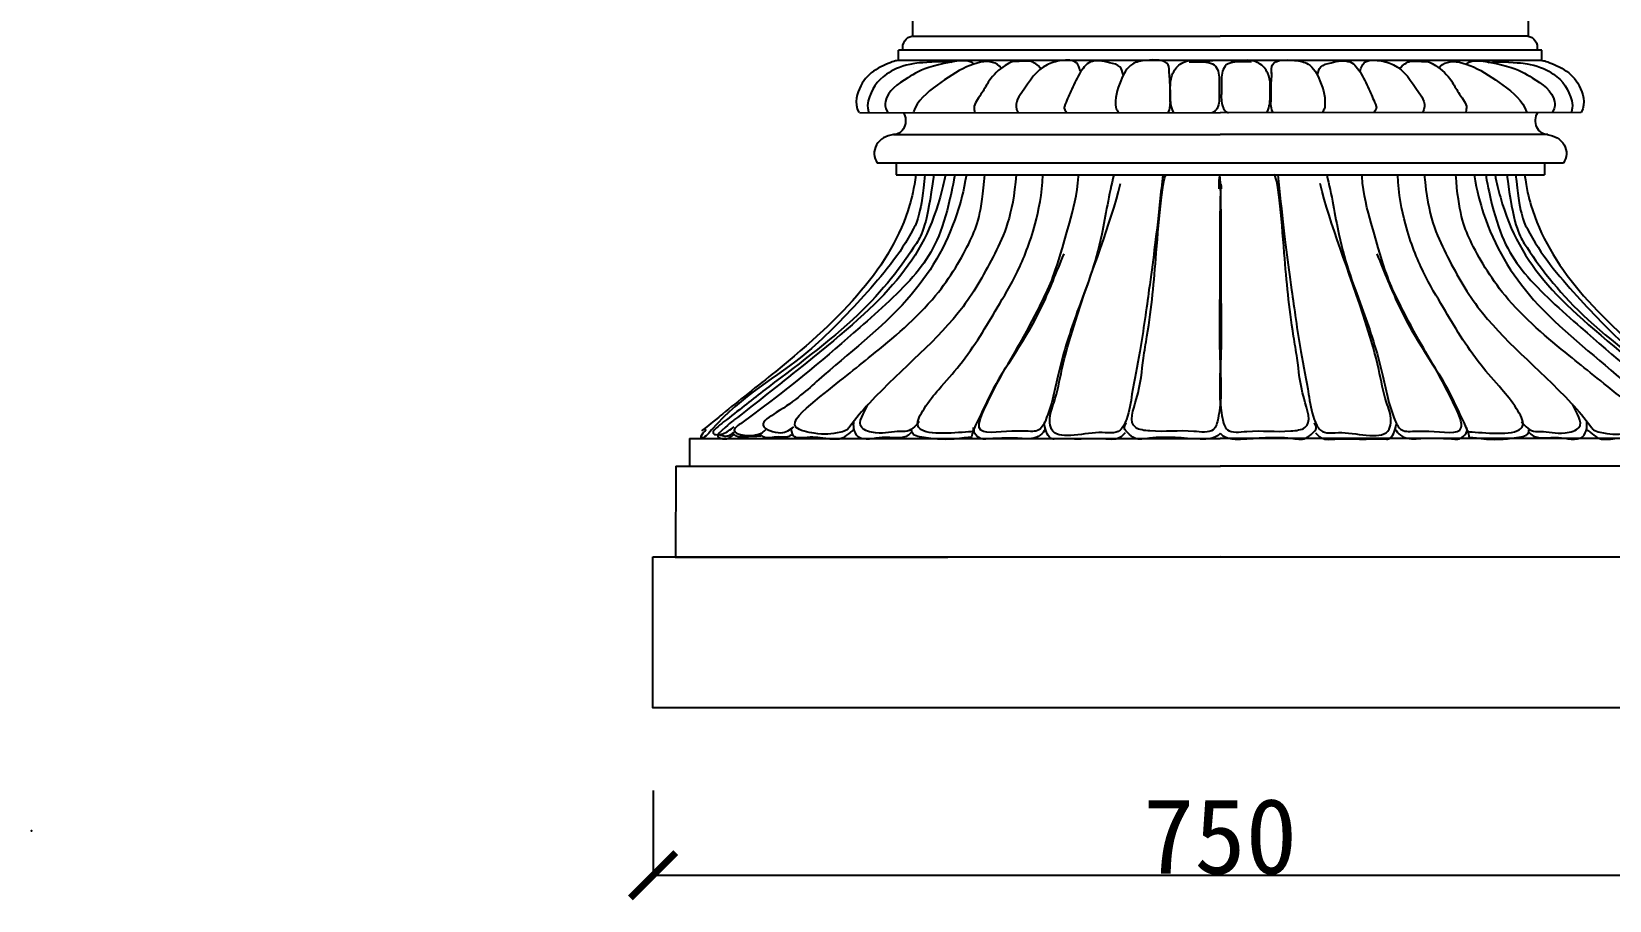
# Model space of a CAD drawing. Extents: x 3172 to 33391, y 13916 to 34175.
# Drawn here: x 6129 to 7172, y 18715 to 19290 of the extents above; entities that cross this region are included whole.
import ezdxf

# ---------------------------------------------------------------- set-up
doc = ezdxf.new("R2010")
doc.units = 0
doc.layers.get('0').update_dxf_attribs({"linetype": 'CONTINUOUS'})
doc.layers.get('DEFPOINTS').update_dxf_attribs({"linetype": 'CONTINUOUS'})
doc.dimstyles.new('ISO-25', dxfattribs={"dimtxt": 2.5, "dimasz": 2.5, "dimexe": 1.25, "dimexo": 0.625, "dimtad": 1, "dimdec": 4, "dimdsep": 46, "dimlunit": 6, "dimtxsty": 'Standard', "dimcen": 2.5, "dimadec": 0, "dimazin": 0, "dimtfac": 1, "dimtdec": 4, "dimtmove": 0, "dimatfit": 3, "dimfxl": 1, "dimtolj": 1, "dimtzin": 0, "dimarcsym": 0})

# ---------------------------------------------------------------- blocks, each defined once
blk = doc.blocks.new('_ARCHTICK')
at = {"color": 0, "linetype": 'ByBlock', "const_width": 0.15}
blk.add_lwpolyline([(-0.5, -0.5), (0.5, 0.5)], dxfattribs=at)
blk = doc.blocks.new('*D220')
at = {"color": 0, "linetype": 'ByBlock'}
for p, q in [((14797.2, 20786.5), (14797.2, 20729.1)), ((15547.2, 20786.5), (15547.2, 20729.1)), ((14797.2, 20730.4), (15547.2, 20730.4))]:
    blk.add_line(p, q, dxfattribs=at)
at = {"layer": 'DEFPOINTS', "color": 0, "linetype": 'ByBlock'}
for p in [(14797.2, 20787.1), (15547.2, 20787.1), (15547.2, 20730.4)]:
    blk.add_point(p, dxfattribs=at)
at = {"color": 0, "linetype": 'ByBlock', "xscale": 30, "yscale": 30, "zscale": 30, "rotation": 180}
blk.add_blockref('_ARCHTICK', (14797.2, 20730.4), dxfattribs=at)
at = {"color": 0, "linetype": 'ByBlock', "xscale": 30, "yscale": 30, "zscale": 30}
blk.add_blockref('_ARCHTICK', (15547.2, 20730.4), dxfattribs=at)
at = {"color": 0, "linetype": 'ByBlock', "insert": (15172.2, 20756), "char_height": 50, "attachment_point": 5}
blk.add_mtext('\\A1;750', dxfattribs=at)

msp = doc.modelspace()

# ---------------------------------------------------------------- linework, layer by layer
for p, q in [((6711.42012, 19299.24179), (6711.42012, 19286.59115)), ((7118.59779, 19299.24179), (7118.59779, 19286.59115)), ((6711.42012, 19286.59115), (6915.00895, 19286.59115)), ((7118.59779, 19286.59115), (6915.00895, 19286.59115)), ((7127.55558, 19277.33194), (6702.06227, 19277.33194)), ((6702.06227, 19270.50088), (6702.06227, 19277.33194)), ((7127.55558, 19270.50088), (7127.55558, 19277.33194)), ((7127.55558, 19270.54542), (6702.06227, 19270.54542)), ((6676.28335, 19236.16873), (6915.00895, 19235.9123)), ((7153.73456, 19236.16873), (6915.00895, 19235.9123)), ((6698.82882, 19221.48768), (6915.00895, 19221.48768)), ((7131.18908, 19221.48768), (6915.00895, 19221.48768)), ((7141.89326, 19202.68416), (6688.12465, 19202.68416)), ((6700.60391, 19202.68416), (6700.60391, 19194.93655)), ((7129.4121, 19202.68416), (7129.4121, 19194.93655)), ((6700.60391, 19194.93655), (7129.4121, 19194.93655)), ((6563.89815, 19020.43831), (6915.00895, 19020.43831)), ((6563.89815, 19020.43831), (6563.89815, 19002.97215)), ((7266.11976, 19020.43831), (6915.00895, 19020.43831)), ((6554.85448, 19002.23679), (6554.77335, 18941.9286)), ((6554.85448, 19002.23679), (6915.20898, 19002.23679)), ((7275.16343, 19002.23679), (6914.80893, 19002.23679)), ((6915.00895, 19002.23679), (6914.80893, 19002.23679)), ((6915.00895, 19002.23679), (6915.20898, 19002.23679)), ((6554.77335, 18941.9286), (6915.00848, 18942.30907)), ((6915.00848, 18942.30907), (6915.00895, 18942.30907)), ((6915.00848, 18942.30907), (6915.00895, 18942.30907)), ((6915.00943, 18942.30907), (6915.00895, 18942.30907)), ((6915.00943, 18942.30907), (6915.00895, 18942.30907)), ((7275.24455, 18941.9286), (6915.00943, 18942.30907))]:
    msp.add_line(p, q)
msp.add_lwpolyline([(6539.65863, 18942.30889), (7290.02421, 18942.30889), (7290.02421, 18842.30895), (6539.65863, 18842.30895)], close=True)
at = {"extrusion": (0, 0, -1)}
for centre, major_axis, ratio, start_param, end_param in [((6711.61815, 19278.78754), (0, 7.83527), 0.85, 4.5255289873, 6.1932621569), ((7117.99971, 19278.78754), (0, 7.83527), 0.85, 0.0899231503, 1.7576563199), ((6699.01382, 19230.76099), (0, 9.27586), 0.85, 0.9525420298, 3.1650578382), ((7131.40414, 19230.76099), (0, 9.27586), 0.85, 3.118127469, 5.3306432774), ((7129.76693, 19209.10904), (-14.16057, 0), 0.8786053745, 1.6713963659, 3.6842395531)]:
    msp.add_ellipse(centre, major_axis=major_axis, ratio=ratio, start_param=start_param, end_param=end_param, dxfattribs=at)
msp.add_ellipse((6700.25098, 19209.10904), major_axis=(-14.16057, 0), ratio=0.8786053745, start_param=-1.4701962877, end_param=0.5426468995)
for points, knots in [([(6702.06227, 19270.50088), (6700.15877, 19270.33866), (6698.09508, 19269.69288), (6685.96072, 19264.9328), (6676.88473, 19255.53623), (6672.71756, 19242.77974), (6675.88329, 19236.16873)], [6.764544279, 6.764544279, 6.764544279, 6.764544279, 10.6062903349, 23.8465785154, 37.316076948, 50.1352954486, 50.1352954486, 50.1352954486, 50.1352954486]), ([(6737.43633, 19269.233), (6729.30856, 19269.87), (6715.67455, 19268.99156), (6704.71288, 19267.41346), (6689.75357, 19259.99559), (6683.3802, 19250.24842), (6681.29275, 19240.02707), (6682.42456, 19236.6343)], [3.3852067732, 3.3852067732, 3.3852067732, 3.3852067732, 4.6566308744, 9.3162726415, 22.0382780311, 44.1090851527, 49.3149854736, 49.3149854736, 49.3149854736, 49.3149854736]), ([(6751.64197, 19268.45538), (6751.22446, 19268.87395), (6747.51123, 19271.91502), (6721.04336, 19266.88755), (6706.05502, 19257.94488), (6693.40804, 19249.4172), (6693.07879, 19239.87553), (6694.79993, 19236.32392)], [4.2571556109, 4.2571556109, 4.2571556109, 4.2571556109, 5.8817888939, 17.6361849746, 29.5992797073, 48.0720907387, 52.3708551094, 52.3708551094, 52.3708551094, 52.3708551094]), ([(6770.17434, 19265.40757), (6768.64819, 19267.55998), (6757.95531, 19273.72585), (6732.55981, 19259.04009), (6714.33217, 19243.742), (6712.12543, 19236.6343)], [0, 0, 0, 0, 6.55395412, 35.151459614, 50.9795353002, 50.9795353002, 50.9795353002, 50.9795353002]), ([(6796.23211, 19265.40757), (6794.14419, 19267.42751), (6790.65548, 19270.80264), (6783.44939, 19269.78007), (6777.51933, 19270.16624), (6769.64809, 19265.62117), (6762.55985, 19258.85984), (6757.4606, 19248.44452), (6752.68201, 19243.10487), (6751.98539, 19239.42773), (6752.69256, 19236.01354)], [0, 0, 0, 0, 7.0942902399, 11.8538850443, 17.0641304771, 21.5180159598, 34.3765310816, 42.6936854462, 52.9440857186, 54.2661560712, 54.2661560712, 54.2661560712, 54.2661560712]), ([(6822.41345, 19263.56897), (6821.83808, 19265.69457), (6820.41073, 19270.96765), (6809.42166, 19270.92685), (6794.67436, 19266.5817), (6786.99252, 19253.78198), (6778.21902, 19241.54755), (6781.15589, 19236.32392)], [0, 0, 0, 0, 5.6206919634, 13.9434788942, 22.1524620124, 44.3049433471, 55.034563617, 55.034563617, 55.034563617, 55.034563617]), ([(6850.6893, 19261.27071), (6850.24879, 19263.16449), (6849.26908, 19267.37629), (6840.03043, 19269.52975), (6828.49289, 19271.81964), (6820.97889, 19260.84657), (6816.26443, 19250.65872), (6813.16605, 19243.48438), (6811.45853, 19238.82287), (6813.23205, 19236.36859)], [0, 0, 0, 0, 5.0605162869, 11.254725887, 21.6482874465, 31.1722257344, 42.981453651, 53.1024826399, 54.7801971081, 54.7801971081, 54.7801971081, 54.7801971081]), ([(6881.14451, 19261.88535), (6881.2736, 19264.04138), (6881.69347, 19271.05382), (6867.1924, 19271.28541), (6854.62757, 19268.64305), (6847.70887, 19255.23254), (6845.07618, 19245.21589), (6846.07375, 19238.51), (6847.52949, 19236.2134)], [0, 0, 0, 0, 5.4972289891, 17.8796137651, 25.6356282497, 37.8737349047, 54.9322897351, 55.8709769319, 55.8709769319, 55.8709769319, 55.8709769319]), ([(6884.12521, 19236.36859), (6882.08949, 19240.58757), (6882.28112, 19250.15521), (6880.95112, 19259.68427), (6888.75095, 19269.73897), (6898.11896, 19271.1477), (6904.94016, 19269.81022), (6908.7696, 19270.43666), (6909.9946, 19270.63706)], [71.9427370814, 71.9427370814, 71.9427370814, 71.9427370814, 77.8475569552, 93.4645323783, 101.3367638902, 108.9089057105, 115.4273077119, 118.4932652245, 118.4932652245, 118.4932652245, 118.4932652245]), ([(6894.38414, 19269.61366), (6895.74197, 19269.60745), (6901.24242, 19269.58227), (6912.80729, 19270.04807), (6914.57533, 19258.76751), (6914.07219, 19250.24538), (6914.6859, 19243.4643), (6912.96582, 19238.52879), (6911.38299, 19236.59797), (6909.9647, 19236.03628), (6909.64894, 19235.91123)], [0, 0, 0, 0, 3.4401313889, 13.9356847897, 23.1177703137, 29.9918911204, 39.1653461969, 41.580882385, 44.5646760177, 45.4192294953, 45.4192294953, 45.4192294953, 45.4192294953]), ([(6935.63377, 19269.61366), (6934.27594, 19269.60745), (6928.77549, 19269.58227), (6917.21061, 19270.04807), (6915.44258, 19258.76751), (6915.94572, 19250.24538), (6915.33201, 19243.4643), (6917.05209, 19238.52879), (6918.63492, 19236.59797), (6920.0532, 19236.03628), (6920.36896, 19235.91123)], [0, 0, 0, 0, 3.4401313889, 13.9356847897, 23.1177703137, 29.9918911204, 39.1653461969, 41.580882385, 44.5646760177, 45.4192294953, 45.4192294953, 45.4192294953, 45.4192294953]), ([(6945.8927, 19236.36859), (6947.92842, 19240.58757), (6947.73679, 19250.15521), (6949.06679, 19259.68427), (6941.26695, 19269.73897), (6931.89894, 19271.1477), (6925.07775, 19269.81022), (6921.24831, 19270.43666), (6920.0233, 19270.63706)], [71.9427370814, 71.9427370814, 71.9427370814, 71.9427370814, 77.8475569552, 93.4645323783, 101.3367638902, 108.9089057105, 115.4273077119, 118.4932652245, 118.4932652245, 118.4932652245, 118.4932652245]), ([(6948.8734, 19261.88535), (6948.74431, 19264.04138), (6948.32444, 19271.05382), (6962.82551, 19271.28541), (6975.39034, 19268.64305), (6982.30903, 19255.23254), (6984.94172, 19245.21589), (6983.94416, 19238.51), (6982.48842, 19236.2134)], [0, 0, 0, 0, 5.4972289891, 17.8796137651, 25.6356282497, 37.8737349047, 54.9322897351, 55.8709769319, 55.8709769319, 55.8709769319, 55.8709769319]), ([(6979.32861, 19261.27071), (6979.76912, 19263.16449), (6980.74882, 19267.37629), (6989.98748, 19269.52975), (7001.52501, 19271.81964), (7009.03902, 19260.84657), (7013.75348, 19250.65872), (7016.85185, 19243.48438), (7018.55938, 19238.82287), (7016.78586, 19236.36859)], [0, 0, 0, 0, 5.0605162869, 11.254725887, 21.6482874465, 31.1722257344, 42.981453651, 53.1024826399, 54.7801971081, 54.7801971081, 54.7801971081, 54.7801971081]), ([(7007.60446, 19263.56897), (7008.17983, 19265.69457), (7009.60718, 19270.96765), (7020.59624, 19270.92685), (7035.34355, 19266.5817), (7043.02538, 19253.78198), (7051.79889, 19241.54755), (7048.86202, 19236.32392)], [0, 0, 0, 0, 5.6206919634, 13.9434788942, 22.1524620124, 44.3049433471, 55.034563617, 55.034563617, 55.034563617, 55.034563617]), ([(7033.7858, 19265.40757), (7035.87372, 19267.42751), (7039.36243, 19270.80264), (7046.56851, 19269.78007), (7052.49858, 19270.16624), (7060.36982, 19265.62117), (7067.45805, 19258.85984), (7072.55731, 19248.44452), (7077.33589, 19243.10487), (7078.03252, 19239.42773), (7077.32535, 19236.01354)], [0, 0, 0, 0, 7.0942902399, 11.8538850443, 17.0641304771, 21.5180159598, 34.3765310816, 42.6936854462, 52.9440857186, 54.2661560712, 54.2661560712, 54.2661560712, 54.2661560712]), ([(7059.44351, 19265.40757), (7060.96966, 19267.55998), (7071.66254, 19273.72585), (7097.05804, 19259.04009), (7115.28569, 19243.742), (7117.49242, 19236.6343)], [0, 0, 0, 0, 6.55395412, 35.151459614, 50.9795353002, 50.9795353002, 50.9795353002, 50.9795353002]), ([(7077.97588, 19268.45538), (7078.3934, 19268.87395), (7082.10662, 19271.91502), (7108.57449, 19266.88755), (7123.56284, 19257.94488), (7136.20982, 19249.4172), (7136.53906, 19239.87553), (7134.81792, 19236.32392)], [4.2571556109, 4.2571556109, 4.2571556109, 4.2571556109, 5.8817888939, 17.6361849746, 29.5992797073, 48.0720907387, 52.3708551094, 52.3708551094, 52.3708551094, 52.3708551094]), ([(7092.18152, 19269.233), (7100.3093, 19269.87), (7113.9433, 19268.99156), (7124.90498, 19267.41346), (7139.86428, 19259.99559), (7146.23765, 19250.24842), (7148.3251, 19240.02707), (7147.19329, 19236.6343)], [3.3852067732, 3.3852067732, 3.3852067732, 3.3852067732, 4.6566308744, 9.3162726415, 22.0382780311, 44.1090851527, 49.3149854736, 49.3149854736, 49.3149854736, 49.3149854736]), ([(7127.55558, 19270.50088), (7129.45908, 19270.33866), (7131.52277, 19269.69288), (7143.65713, 19264.9328), (7152.73312, 19255.53623), (7156.90029, 19242.77974), (7153.73456, 19236.16873)], [6.764544279, 6.764544279, 6.764544279, 6.764544279, 10.6062903349, 23.8465785154, 37.316076948, 50.1352954486, 50.1352954486, 50.1352954486, 50.1352954486]), ([(6881.05966, 19262.64967), (6881.33273, 19258.96772), (6881.76496, 19253.13984), (6881.33293, 19245.02392), (6882.14438, 19240.42849), (6880.58939, 19236.36859)], [0, 0, 0, 0, 10.3843068206, 16.4365594055, 23.030396589, 23.030396589, 23.030396589, 23.030396589]), ([(6948.95825, 19262.64967), (6948.68517, 19258.96772), (6948.25295, 19253.13984), (6948.68498, 19245.02392), (6947.87353, 19240.42849), (6949.42852, 19236.36859)], [0, 0, 0, 0, 10.3843068206, 16.4365594055, 23.030396589, 23.030396589, 23.030396589, 23.030396589]), ([(6914.18397, 19185.74894), (6914.61855, 19205.43392), (6915.78872, 19154.67059), (6914.89697, 19125.09248), (6916.2653, 19080.44255), (6913.82618, 19049.26281), (6916.38344, 19033.73576), (6918.77456, 19023.50179), (6939.69398, 19026.67994), (6953.82565, 19024.26717), (6977.26132, 19027.36462), (6967.80651, 19051.65537), (6966.74997, 19069.32826), (6960.37171, 19105.3754), (6957.7864, 19138.82019), (6952.90613, 19196.07632), (6950.41472, 19194.93789)], [0, 0, 0, 0, 35.53273833, 83.2048795604, 130.8770207907, 162.5400608301, 169.1498468198, 176.8338100081, 187.3305142589, 211.4145904702, 219.4555816194, 237.502058882, 262.948951933, 276.8470674297, 338.3968182773, 406.3621497471, 406.3621497471, 406.3621497471, 406.3621497471]), ([(6914.18397, 19185.74894), (6914.61855, 19205.43392), (6915.78872, 19154.67059), (6914.89697, 19125.09248), (6916.23372, 19081.47288), (6914.17587, 19053.78603), (6915.00895, 19043.85131)], [0, 0, 0, 0, 35.53273833, 83.2048795604, 130.8770207907, 159.6092940474, 159.6092940474, 159.6092940474, 159.6092940474]), ([(6719.63058, 19194.93655), (6717.1148, 19169.6584), (6706.43243, 19145.96082), (6679.94612, 19114.93366), (6633.40706, 19066.3028), (6597.68011, 19049.06094), (6572.76528, 19019.44033), (6569.79553, 19020.86194), (6574.36996, 19025.78648), (6575.10668, 19026.5796)], [1.4957687587, 1.4957687587, 1.4957687587, 1.4957687587, 17.7535986023, 74.049145534, 129.7510341979, 225.0485010688, 230.9276738778, 246.2403332264, 249.1799196309, 249.1799196309, 249.1799196309, 249.1799196309]), ([(6713.6371, 19194.93655), (6712.31567, 19185.45895), (6701.50787, 19138.63828), (6657.4388, 19092.36004), (6593.4493, 19043.31366), (6582.1671, 19033.58748), (6571.82509, 19025.6297)], [860.511095193, 860.511095193, 860.511095193, 860.511095193, 882.2548155292, 1050.4281226725, 1095.5331650167, 1104.0421317075, 1104.0421317075, 1104.0421317075, 1104.0421317075]), ([(6725.43303, 19194.93655), (6721.03528, 19161.08137), (6709.21835, 19141.00632), (6678.06576, 19099.9023), (6623.06505, 19060.5555), (6593.91939, 19037.12427), (6576.0559, 19023.41921), (6585.00696, 19022.2025), (6591.02694, 19026.37541), (6593.57775, 19028.14358)], [1.960734393, 1.960734393, 1.960734393, 1.960734393, 29.6165046521, 100.5936342518, 179.7700590947, 211.9993007706, 222.6690102007, 233.4263259479, 241.3359953938, 241.3359953938, 241.3359953938, 241.3359953938]), ([(6733.21502, 19194.93655), (6732.22212, 19189.5779), (6719.02746, 19135.67594), (6683.80525, 19104.07805), (6599.97855, 19037.67343), (6590.44065, 19030.49797), (6582.69152, 19023.4456)], [865.4961534253, 865.4961534253, 865.4961534253, 865.4961534253, 882.2548155292, 1050.4281226725, 1095.5331650167, 1104.0421317075, 1104.0421317075, 1104.0421317075, 1104.0421317075]), ([(6739.37922, 19194.93655), (6737.72148, 19185.93791), (6731.47438, 19156.72231), (6717.64741, 19129.96398), (6665.30485, 19084.13316), (6634.95084, 19057.40594), (6587.47819, 19023.02857), (6609.14337, 19020.86194), (6613.7178, 19025.78648), (6614.45453, 19026.5796)], [4.4569414381, 4.4569414381, 4.4569414381, 4.4569414381, 17.7535986023, 74.049145534, 129.7510341979, 225.0485010688, 230.9276738778, 246.2403332264, 249.1799196309, 249.1799196309, 249.1799196309, 249.1799196309]), ([(6747.09535, 19194.93655), (6745.11767, 19183.75204), (6737.26291, 19153.8881), (6710.88875, 19108.75925), (6659.43887, 19069.28056), (6632.11728, 19043.63409), (6606.94837, 19029.13455), (6624.3548, 19022.2025), (6630.37478, 19026.37541), (6632.9256, 19028.14358)], [6.0559752438, 6.0559752438, 6.0559752438, 6.0559752438, 29.6165046521, 100.5936342518, 179.7700590947, 211.9993007706, 222.6690102007, 233.4263259479, 241.3359953938, 241.3359953938, 241.3359953938, 241.3359953938]), ([(6780.00867, 19194.93655), (6777.72333, 19167.47312), (6765.68701, 19141.45515), (6738.85517, 19093.46907), (6701.49389, 19065.09519), (6673.24293, 19033.33274), (6668.04334, 19025.74262), (6657.99931, 19023.24027), (6651.3303, 19022.74047), (6625.88147, 19028.01567), (6659.79812, 19056.03579), (6685.15893, 19075.64596), (6727.12323, 19110.8678), (6750.17907, 19150.30607), (6757.36446, 19169.76094), (6759.15785, 19194.93655)], [4.7032349611, 4.7032349611, 4.7032349611, 4.7032349611, 47.0434907221, 92.2190028335, 186.7687111923, 204.7422993543, 207.2522570534, 211.0306431468, 228.9968082801, 239.6706577834, 260.6982445885, 307.7550664257, 366.572640699, 413.297836889, 451.2271828507, 451.2271828507, 451.2271828507, 451.2271828507]), ([(6811.50304, 19142.69476), (6806.08828, 19129.96398), (6792.10018, 19092.62035), (6767.73382, 19062.06645), (6757.4857, 19037.97974), (6751.35828, 19025.83825), (6752.54852, 19025.1293), (6739.40709, 19024.37734), (6708.58066, 19021.57778), (6719.88443, 19042.46581), (6730.68815, 19055.2991), (6749.68467, 19076.49467), (6765.02644, 19103.22933), (6780.36825, 19128.26654), (6792.06656, 19156.94962), (6797.09483, 19181.8892), (6797.55605, 19194.93655)], [66.948699042, 66.948699042, 66.948699042, 66.948699042, 93.5444794356, 157.6771564287, 175.9498662387, 186.7793121433, 189.6695709342, 195.864959766, 222.3461235541, 233.1790071928, 248.0780366243, 270.8046295107, 326.633715431, 361.953057157, 394.5704905637, 417.8250558704, 417.8250558704, 417.8250558704, 417.8250558704]), ([(6844.5613, 19194.93655), (6841.30287, 19182.30651), (6835.34991, 19142.18564), (6822.74527, 19112.43958), (6807.67856, 19067.12039), (6803.65658, 19040.97421), (6796.06708, 19025.30038), (6786.38562, 19025.19919), (6773.12246, 19026.13468), (6750.66343, 19021.21744), (6766.83136, 19058.24722), (6783.52684, 19083.7088), (6802.47846, 19121.90115), (6806.08828, 19129.96398), (6820.50646, 19182.03168), (6821.20766, 19194.58757), (6821.22555, 19194.93655)], [8.0216059614, 8.0216059614, 8.0216059614, 8.0216059614, 41.5648366877, 100.0125894372, 141.6336065482, 171.9183298823, 179.4268474232, 183.2577094103, 194.0891857716, 217.5786769224, 231.0913008966, 286.023072831, 324.160038916, 385.420528298, 400.6554440046, 401.0907722646, 401.0907722646, 401.0907722646, 401.0907722646]), ([(6876.96208, 19194.93655), (6876.3132, 19189.23529), (6872.73776, 19154.04061), (6869.08681, 19128.58801), (6862.99248, 19082.93586), (6856.83737, 19053.45597), (6854.74016, 19036.32215), (6848.0537, 19022.44713), (6831.30571, 19027.12503), (6804.38279, 19017.68001), (6801.41986, 19034.85859), (6806.6643, 19047.41989), (6810.34404, 19069.02293), (6827.59561, 19127.23889), (6842.33608, 19161.50609), (6848.97463, 19189.09299)], [7.7978796597, 7.7978796597, 7.7978796597, 7.7978796597, 21.2259779523, 83.7442019276, 124.5107311811, 151.3424093855, 167.2876424514, 174.8350333733, 189.1401917354, 216.720098978, 222.0280334756, 233.666927389, 254.5239918659, 283.2950159041, 403.466007792, 403.466007792, 403.466007792, 403.466007792]), ([(6915.83394, 19185.74894), (6915.30806, 19195.59793), (6914.22919, 19154.67059), (6915.12094, 19125.09248), (6913.75261, 19080.44255), (6916.19173, 19049.26281), (6913.63447, 19033.73576), (6911.24335, 19023.50179), (6890.32393, 19026.67994), (6876.19225, 19024.26717), (6852.75659, 19027.36462), (6862.2114, 19051.65537), (6863.26794, 19069.32826), (6869.64619, 19105.3754), (6872.23151, 19138.82019), (6877.02048, 19196.07632), (6879.60319, 19194.93789)], [0, 0, 0, 0, 35.53273833, 83.2048795604, 130.8770207907, 162.5400608301, 169.1498468198, 176.8338100081, 187.3305142589, 211.4145904702, 219.4555816194, 237.502058882, 262.948951933, 276.8470674297, 338.3968182773, 406.3621497471, 406.3621497471, 406.3621497471, 406.3621497471]), ([(6915.83394, 19185.74894), (6915.30806, 19195.59793), (6914.22919, 19154.67059), (6915.12094, 19125.09248), (6913.78418, 19081.47288), (6915.84203, 19053.78603), (6915.00895, 19043.85131)], [0, 0, 0, 0, 35.53273833, 83.2048795604, 130.8770207907, 159.6092940474, 159.6092940474, 159.6092940474, 159.6092940474]), ([(6952.97246, 19194.93655), (6953.62962, 19189.23529), (6957.28014, 19154.04061), (6960.9311, 19128.58801), (6967.02543, 19082.93586), (6973.18054, 19053.45597), (6975.27775, 19036.32215), (6981.96421, 19022.44713), (6998.7122, 19027.12503), (7025.63512, 19017.68001), (7028.59805, 19034.85859), (7023.35361, 19047.41989), (7019.67387, 19069.02293), (7002.4223, 19127.23889), (6987.68183, 19161.50609), (6981.04328, 19189.09299)], [7.7978796597, 7.7978796597, 7.7978796597, 7.7978796597, 21.2259779523, 83.7442019276, 124.5107311811, 151.3424093855, 167.2876424514, 174.8350333733, 189.1401917354, 216.720098978, 222.0280334756, 233.666927389, 254.5239918659, 283.2950159041, 403.466007792, 403.466007792, 403.466007792, 403.466007792]), ([(6985.36916, 19194.93655), (6988.6378, 19182.30651), (6994.668, 19142.18564), (7007.27264, 19112.43958), (7022.33935, 19067.12039), (7026.36133, 19040.97421), (7033.95083, 19025.30038), (7043.63229, 19025.19919), (7056.89545, 19026.13468), (7079.35448, 19021.21744), (7063.18654, 19058.24722), (7046.49106, 19083.7088), (7027.53944, 19121.90115), (7023.92963, 19129.96398), (7009.42785, 19182.03168), (7008.72134, 19194.58757), (7008.70332, 19194.93655)], [8.0216059614, 8.0216059614, 8.0216059614, 8.0216059614, 41.5648366877, 100.0125894372, 141.6336065482, 171.9183298823, 179.4268474232, 183.2577094103, 194.0891857716, 217.5786769224, 231.0913008966, 286.023072831, 324.160038916, 385.420528298, 400.6554440046, 401.0907722646, 401.0907722646, 401.0907722646, 401.0907722646]), ([(7018.51486, 19142.69476), (7023.92963, 19129.96398), (7037.91773, 19092.62035), (7062.28408, 19062.06645), (7072.53221, 19037.97974), (7078.65963, 19025.83825), (7077.46938, 19025.1293), (7090.61082, 19024.37734), (7121.43725, 19021.57778), (7110.13348, 19042.46581), (7099.32975, 19055.2991), (7080.33324, 19076.49467), (7064.99146, 19103.22933), (7049.64966, 19128.26654), (7037.95135, 19156.94962), (7032.85165, 19181.8892), (7032.37722, 19194.93655)], [66.948699042, 66.948699042, 66.948699042, 66.948699042, 93.5444794356, 157.6771564287, 175.9498662387, 186.7793121433, 189.6695709342, 195.864959766, 222.3461235541, 233.1790071928, 248.0780366243, 270.8046295107, 326.633715431, 361.953057157, 394.5704905637, 417.8250558704, 417.8250558704, 417.8250558704, 417.8250558704]), ([(7049.94267, 19194.93655), (7052.29458, 19167.47312), (7064.3309, 19141.45515), (7091.16274, 19093.46907), (7128.52402, 19065.09519), (7156.77498, 19033.33274), (7161.97456, 19025.74262), (7172.0186, 19023.24027), (7178.68761, 19022.74047), (7204.13644, 19028.01567), (7170.21979, 19056.03579), (7144.85898, 19075.64596), (7102.89468, 19110.8678), (7079.83883, 19150.30607), (7072.65345, 19169.76094), (7070.78841, 19194.93655)], [4.7032349611, 4.7032349611, 4.7032349611, 4.7032349611, 47.0434907221, 92.2190028335, 186.7687111923, 204.7422993543, 207.2522570534, 211.0306431468, 228.9968082801, 239.6706577834, 260.6982445885, 307.7550664257, 366.572640699, 413.297836889, 451.2271828507, 451.2271828507, 451.2271828507, 451.2271828507]), ([(7082.83433, 19194.93655), (7084.8196, 19183.75204), (7092.755, 19153.8881), (7119.12916, 19108.75925), (7170.57904, 19069.28056), (7197.90062, 19043.63409), (7223.06954, 19029.13455), (7205.66311, 19022.2025), (7199.64313, 19026.37541), (7197.09231, 19028.14358)], [6.0559752438, 6.0559752438, 6.0559752438, 6.0559752438, 29.6165046521, 100.5936342518, 179.7700590947, 211.9993007706, 222.6690102007, 233.4263259479, 241.3359953938, 241.3359953938, 241.3359953938, 241.3359953938]), ([(7090.5511, 19194.93655), (7092.21578, 19185.93791), (7098.54353, 19156.72231), (7112.3705, 19129.96398), (7164.71306, 19084.13316), (7195.06707, 19057.40594), (7242.53972, 19023.02857), (7220.87454, 19020.86194), (7216.30011, 19025.78648), (7215.56338, 19026.5796)], [4.4569414381, 4.4569414381, 4.4569414381, 4.4569414381, 17.7535986023, 74.049145534, 129.7510341979, 225.0485010688, 230.9276738778, 246.2403332264, 249.1799196309, 249.1799196309, 249.1799196309, 249.1799196309]), ([(7096.71631, 19194.93655), (7097.71389, 19189.5779), (7110.99045, 19135.67594), (7146.21266, 19104.07805), (7230.03936, 19037.67343), (7239.57726, 19030.49797), (7247.32639, 19023.4456)], [865.4961534253, 865.4961534253, 865.4961534253, 865.4961534253, 882.2548155292, 1050.4281226725, 1095.5331650167, 1104.0421317075, 1104.0421317075, 1104.0421317075, 1104.0421317075]), ([(7104.51053, 19194.93655), (7108.98263, 19161.08137), (7120.79956, 19141.00632), (7151.95215, 19099.9023), (7206.95285, 19060.5555), (7236.09852, 19037.12427), (7253.96201, 19023.41921), (7245.01095, 19022.2025), (7238.99097, 19026.37541), (7236.44015, 19028.14358)], [1.960734393, 1.960734393, 1.960734393, 1.960734393, 29.6165046521, 100.5936342518, 179.7700590947, 211.9993007706, 222.6690102007, 233.4263259479, 241.3359953938, 241.3359953938, 241.3359953938, 241.3359953938]), ([(7110.31721, 19194.93655), (7112.90311, 19169.6584), (7123.58548, 19145.96082), (7150.07179, 19114.93366), (7196.61085, 19066.3028), (7232.3378, 19049.06094), (7257.25263, 19019.44033), (7260.22238, 19020.86194), (7255.64795, 19025.78648), (7254.91122, 19026.5796)], [1.4957687587, 1.4957687587, 1.4957687587, 1.4957687587, 17.7535986023, 74.049145534, 129.7510341979, 225.0485010688, 230.9276738778, 246.2403332264, 249.1799196309, 249.1799196309, 249.1799196309, 249.1799196309]), ([(7116.29088, 19194.93655), (7117.61587, 19185.45895), (7128.51004, 19138.63828), (7172.5791, 19092.36004), (7236.56861, 19043.31366), (7247.85081, 19033.58748), (7258.19282, 19025.6297)], [860.511095193, 860.511095193, 860.511095193, 860.511095193, 882.2548155292, 1050.4281226725, 1095.5331650167, 1104.0421317075, 1104.0421317075, 1104.0421317075, 1104.0421317075]), ([(6715.82735, 19031.73447), (6713.31477, 19028.13606), (6709.13477, 19024.78912), (6699.81435, 19025.69965), (6690.18486, 19022.57489), (6672.26356, 19028.06449), (6679.3848, 19037.19941), (6682.13423, 19043.3191)], [189.0914221472, 189.0914221472, 189.0914221472, 189.0914221472, 200.8030817247, 204.6044205449, 218.8910182339, 227.1882618163, 242.339103556, 242.339103556, 242.339103556, 242.339103556]), ([(7114.19056, 19031.73447), (7116.70314, 19028.13606), (7120.88314, 19024.78912), (7130.20356, 19025.69965), (7139.83305, 19022.57489), (7157.75435, 19028.06449), (7150.63311, 19037.19941), (7147.88368, 19043.3191)], [189.0914221472, 189.0914221472, 189.0914221472, 189.0914221472, 200.8030817247, 204.6044205449, 218.8910182339, 227.1882618163, 242.339103556, 242.339103556, 242.339103556, 242.339103556]), ([(6672.43402, 19026.12449), (6671.6519, 19025.6432), (6669.20707, 19024.13875), (6664.53254, 19018.99505), (6650.60979, 19021.16543), (6644.78215, 19021.66797), (6632.51626, 19020.38138), (6631.63528, 19024.56475), (6631.20051, 19026.62926)], [0, 0, 0, 0, 2.3750694944, 7.4242110608, 17.414009722, 32.6267672302, 37.8751193557, 42.9888809753, 42.9888809753, 42.9888809753, 42.9888809753]), ([(6710.86375, 19024.73349), (6709.99365, 19023.77966), (6708.34504, 19021.97238), (6700.5046, 19020.17733), (6692.64272, 19022.80324), (6676.35489, 19017.72783), (6672.23017, 19026.80199), (6672.51797, 19030.30506), (6672.64082, 19031.80033)], [0, 0, 0, 0, 3.3584389837, 6.3633973932, 19.192904159, 32.9809301902, 38.7181435014, 42.9908267084, 42.9908267084, 42.9908267084, 42.9908267084]), ([(6751.35354, 19025.74304), (6751.04253, 19024.09883), (6750.40163, 19020.71067), (6749.9999, 19021.72814), (6736.64202, 19019.24282), (6722.86862, 19020.28286), (6711.55618, 19022.58999), (6711.0798, 19025.10651), (6710.86375, 19026.24781)], [0, 0, 0, 0, 4.0566497516, 8.3594200967, 20.7501983449, 39.8101716199, 43.4284357426, 46.4312384857, 46.4312384857, 46.4312384857, 46.4312384857]), ([(6799.31873, 19026.75259), (6798.31755, 19025.28093), (6796.73238, 19022.95087), (6790.43397, 19019.72446), (6775.20405, 19021.78569), (6760.12634, 19019.74589), (6755.87516, 19020.44234), (6751.52971, 19024.223), (6751.83192, 19026.90455), (6751.92857, 19027.76214)], [0, 0, 0, 0, 4.7489533071, 7.5189735379, 17.5087721991, 40.7967984197, 46.1091750256, 51.1577148122, 53.5314302483, 53.5314302483, 53.5314302483, 53.5314302483]), ([(6852.14234, 19024.22872), (6851.23166, 19023.30523), (6847.20462, 19019.22158), (6838.86381, 19020.69176), (6823.04378, 19019.96001), (6810.87504, 19020.36205), (6802.76696, 19020.12304), (6799.67423, 19024.23088), (6799.07596, 19027.79942), (6798.7437, 19029.78123)], [0, 0, 0, 0, 3.3584362873, 14.8510366019, 29.581216394, 44.3114034185, 44.7865644427, 49.4883794486, 55.3609343954, 55.3609343954, 55.3609343954, 55.3609343954]), ([(6915.00895, 19024.02278), (6914.77939, 19023.74173), (6913.68066, 19022.57938), (6909.33944, 19020.13421), (6893.22939, 19020.0352), (6877.00651, 19022.63563), (6858.9693, 19019.14166), (6854.43255, 19023.75957), (6850.68766, 19027.15083), (6852.0387, 19029.5737), (6852.71737, 19030.79078)], [10.1465787702, 10.1465787702, 10.1465787702, 10.1465787702, 11.1745627465, 14.6001002575, 22.261838585, 49.8256138143, 57.9034597114, 62.9525958327, 66.3769580398, 69.8333713859, 69.8333713859, 69.8333713859, 69.8333713859]), ([(6915.00895, 19024.02278), (6915.23852, 19023.74173), (6916.33725, 19022.57938), (6920.67847, 19020.13421), (6936.78852, 19020.0352), (6953.0114, 19022.63563), (6971.04861, 19019.14166), (6975.58536, 19023.75957), (6979.33025, 19027.15083), (6977.9792, 19029.5737), (6977.30054, 19030.79078)], [10.1465787702, 10.1465787702, 10.1465787702, 10.1465787702, 11.1745627465, 14.6001002575, 22.261838585, 49.8256138143, 57.9034597114, 62.9525958327, 66.3769580398, 69.8333713859, 69.8333713859, 69.8333713859, 69.8333713859]), ([(6977.87557, 19024.22872), (6978.78625, 19023.30523), (6982.81329, 19019.22158), (6991.15409, 19020.69176), (7006.97413, 19019.96001), (7019.14287, 19020.36205), (7027.25094, 19020.12304), (7030.34368, 19024.23088), (7030.94195, 19027.79942), (7031.27421, 19029.78123)], [0, 0, 0, 0, 3.3584362873, 14.8510366019, 29.581216394, 44.3114034185, 44.7865644427, 49.4883794486, 55.3609343954, 55.3609343954, 55.3609343954, 55.3609343954]), ([(7030.69918, 19026.75259), (7031.70036, 19025.28093), (7033.28552, 19022.95087), (7039.58393, 19019.72446), (7054.81386, 19021.78569), (7069.89157, 19019.74589), (7074.14275, 19020.44234), (7078.4882, 19024.223), (7078.18599, 19026.90455), (7078.08934, 19027.76214)], [0, 0, 0, 0, 4.7489533071, 7.5189735379, 17.5087721991, 40.7967984197, 46.1091750256, 51.1577148122, 53.5314302483, 53.5314302483, 53.5314302483, 53.5314302483]), ([(7078.66437, 19025.74304), (7078.97538, 19024.09883), (7079.61627, 19020.71067), (7080.01801, 19021.72814), (7093.37589, 19019.24282), (7107.14929, 19020.28286), (7118.46172, 19022.58999), (7118.93811, 19025.10651), (7119.15416, 19026.24781)], [0, 0, 0, 0, 4.0566497516, 8.3594200967, 20.7501983449, 39.8101716199, 43.4284357426, 46.4312384857, 46.4312384857, 46.4312384857, 46.4312384857]), ([(7119.15416, 19024.73349), (7120.02426, 19023.77966), (7121.67287, 19021.97238), (7129.5133, 19020.17733), (7137.37518, 19022.80324), (7153.66302, 19017.72783), (7157.78774, 19026.80199), (7157.49994, 19030.30506), (7157.37709, 19031.80033)], [0, 0, 0, 0, 3.3584389837, 6.3633973932, 19.192904159, 32.9809301902, 38.7181435014, 42.9908267084, 42.9908267084, 42.9908267084, 42.9908267084]), ([(7157.58388, 19026.12449), (7158.36601, 19025.6432), (7160.81084, 19024.13875), (7165.48537, 19018.99505), (7179.40811, 19021.16543), (7185.23576, 19021.66797), (7197.50164, 19020.38138), (7198.38263, 19024.56475), (7198.8174, 19026.62926)], [0, 0, 0, 0, 2.3750694944, 7.4242110608, 17.414009722, 32.6267672302, 37.8751193557, 42.9888809753, 42.9888809753, 42.9888809753, 42.9888809753]), ([(6582.69152, 19023.00666), (6582.66753, 19022.70357), (6582.4513, 19019.97226), (6590.25371, 19019.71822), (6592.33656, 19022.49133), (6592.96714, 19023.33088)], [0, 0, 0, 0, 0.8256564064, 7.440510752, 10.3126848333, 10.3126848333, 10.3126848333, 10.3126848333]), ([(6582.74607, 19023.50343), (6583.52133, 19023.20155), (6585.20893, 19022.54442), (6588.08262, 19021.83709), (6591.19476, 19022.82676), (6592.63152, 19024.19155), (6593.36025, 19024.88378)], [0, 0, 0, 0, 2.1112244073, 4.5957355617, 7.1636414668, 9.8066220369, 9.8066220369, 9.8066220369, 9.8066220369]), ([(6611.07442, 19022.0863), (6607.541, 19021.90468), (6602.3259, 19021.63662), (6595.09667, 19021.41605), (6593.24598, 19023.26959), (6592.6055, 19024.18055)], [0, 0, 0, 0, 9.0406484913, 13.3434184155, 16.2839404141, 16.2839404141, 16.2839404141, 16.2839404141]), ([(6631.77554, 19023.09585), (6630.84177, 19022.48604), (6628.14603, 19020.72559), (6621.49021, 19022.46552), (6614.12401, 19019.71535), (6611.22337, 19022.82458), (6610.49939, 19023.60062)], [0, 0, 0, 0, 2.7700264339, 7.9968627915, 16.0747014563, 18.7614535007, 18.7614535007, 18.7614535007, 18.7614535007])]:
    msp.add_open_spline(points, degree=3, knots=knots)
for points in [[(6712.32604, 19265.57288), (6712.31838, 19265.61656), (6712.31073, 19265.66024), (6712.30305, 19265.70391)], [(7117.29181, 19265.57288), (7117.29947, 19265.61656), (7117.30713, 19265.66024), (7117.3148, 19265.70391)]]:
    msp.add_open_spline(points, degree=3)
msp.add_point((6128.76634, 18761.09531))

# ---------------------------------------------------------------- dimensions: what is measured, and where the dimension line sits
dim = msp.add_linear_dim(base=(7289.77332, 18731.61372), p1=(6539.77335, 18788.3605), p2=(7289.77332, 18788.3605), dimstyle='ISO-25', override={"dimtxt": 50, "dimasz": 30, "dimblk1": 'ARCHTICK', "dimblk2": 'ARCHTICK', "dimsah": 1})
dim.commit()
dim.dimension.update_dxf_attribs({"geometry": '*D220', "text_midpoint": (6914.77334, 18757.23872), "insert": (-8257.4072, -1998.74361)})

doc.saveas('drawing.dxf')
